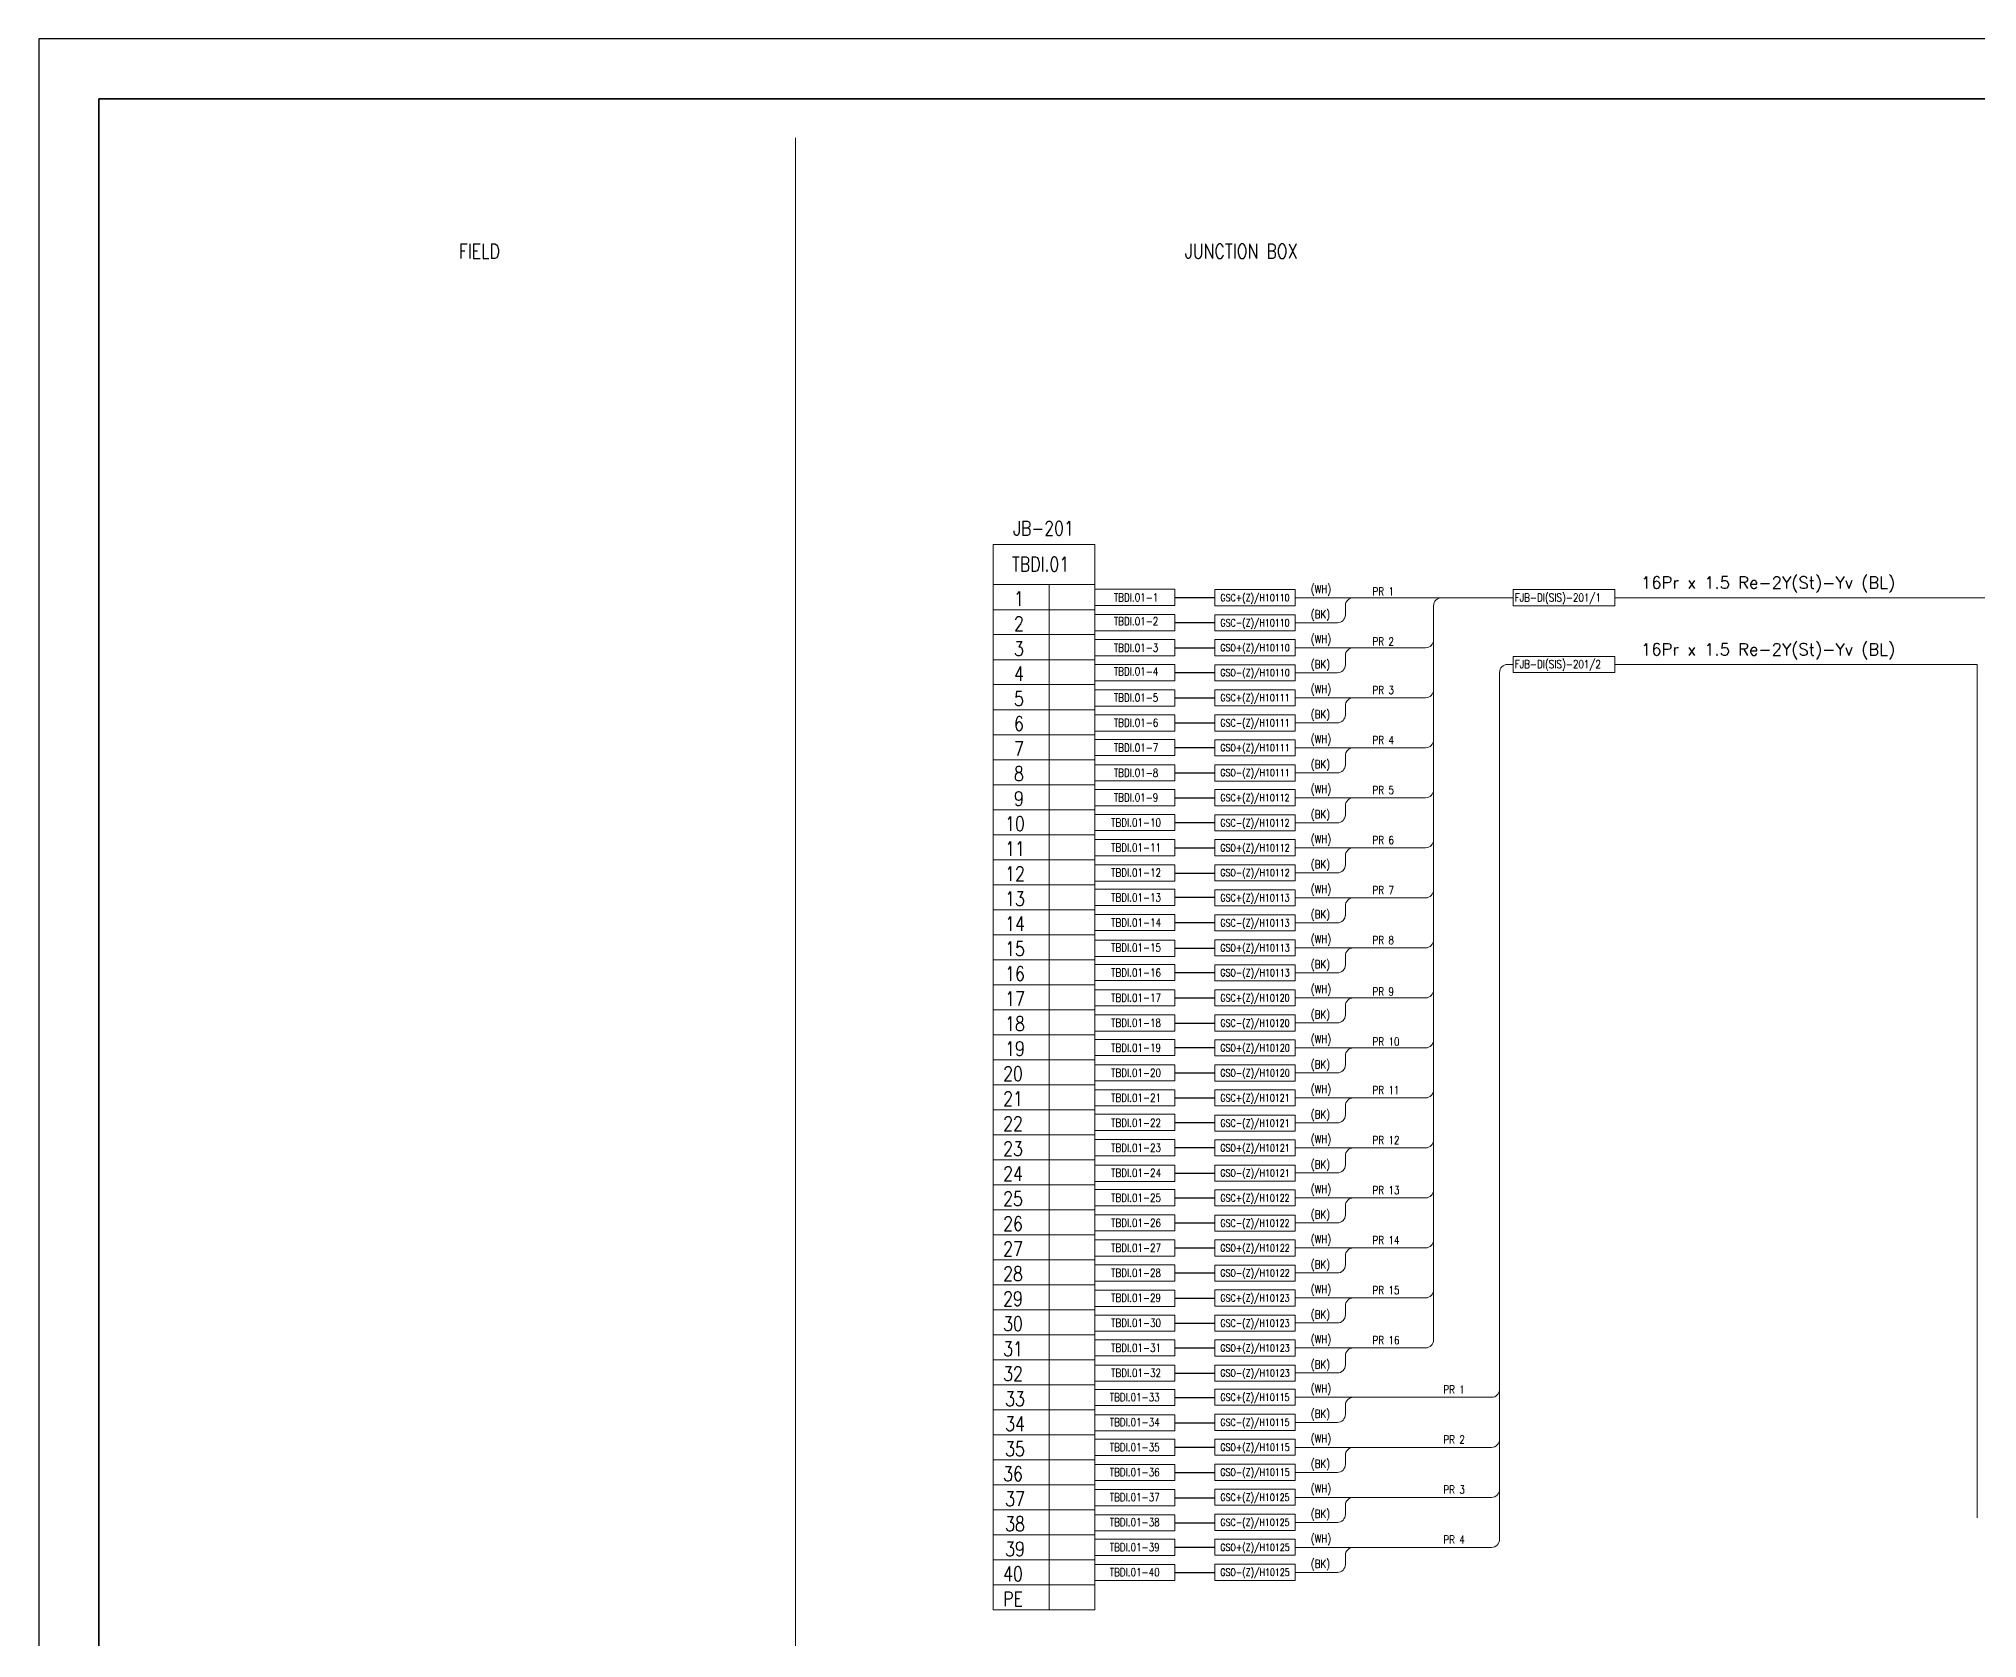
# Model space of a CAD drawing. Header units: millimetres. Extents: x -14942 to 24072, y -50285 to 2207.
# Drawn here: x 1066.4 to 1308.6, y -5204.3 to -5004.4 of the extents above; entities that cross this region are included whole.
import ezdxf
from ezdxf.enums import TextEntityAlignment as Align

# ---------------------------------------------------------------- set-up
doc = ezdxf.new("R2010")
doc.units = ezdxf.units.MM
doc.header["$MEASUREMENT"] = 0
doc.layers.get('0').update_dxf_attribs({"linetype": 'CONTINUOUS'})
for name, color, linetype in [('BEAM', 3, 'CONTINUOUS'), ('INSTRUMENT', 1, 'CONTINUOUS'), ('TEXT', 2, 'CONTINUOUS')]:
    doc.layers.add(name, color=color, linetype=linetype)
doc.styles.add('ROMANS', font='romans')

# ---------------------------------------------------------------- blocks, each defined once
blk = doc.blocks.new('FJB')
at = {"color": 7}
blk.add_lwpolyline([(0, 0), (0, 292.5), (-423, 292.5), (-423, 0)], close=True, dxfattribs=at)
blk.add_lwpolyline([(-415.5, 285), (-4.5, 285), (-4.5, 38.01), (-415.5, 38.01)], close=True)
at = {"color": 3}
blk.add_lwpolyline([(-4.5, 7.5), (-4.5, 285), (-415.5, 285), (-415.5, 7.5)], close=True, dxfattribs=at)

msp = doc.modelspace()

# ---------------------------------------------------------------- linework, layer by layer
at = {"layer": 'BEAM', "color": 7, "lineweight": 13, "ltscale": 0.3}
msp.add_line((1160.92, -5247.49), (1160.92, -5016.74), dxfattribs=at)
at = {"layer": 'INSTRUMENT', "color": 7, "lineweight": 13}
for p, q in [((1185.61, -5069.47), (1185.61, -5200.72)), ((1198.31, -5069.47), (1198.31, -5200.72)), ((1185.61, -5072.59), (1198.31, -5072.59)), ((1192.63, -5072.59), (1192.63, -5200.72)), ((1223.36, -5074.23), (1235.98, -5074.23)), ((1235.98, -5074.23), (1250.6, -5074.23)), ((1263.31, -5074.22), (1338.25, -5074.22)), ((1198.31, -5075.72), (1185.61, -5075.72)), ((1229.63, -5076.36), (1229.63, -5075.23)), ((1240.65, -5075.23), (1240.65, -5116.98)), ((1185.61, -5078.84), (1198.31, -5078.84)), ((1198.31, -5078.84), (1185.61, -5078.84)), ((1223.36, -5077.36), (1228.63, -5077.36)), ((1223.36, -5080.48), (1239.65, -5080.48)), ((1229.63, -5082.61), (1229.63, -5081.48)), ((1198.31, -5081.97), (1185.61, -5081.97)), ((1223.36, -5083.61), (1228.63, -5083.61)), ((1248.9, -5129.4), (1248.9, -5083.56)), ((1249.9, -5082.56), (1250.6, -5082.56)), ((1263.31, -5082.56), (1308.58, -5082.56)), ((1308.58, -5189.22), (1308.58, -5082.56)), ((1185.61, -5085.09), (1198.31, -5085.09)), ((1198.31, -5085.09), (1185.61, -5085.09)), ((1198.31, -5088.22), (1185.61, -5088.22)), ((1223.36, -5086.73), (1239.65, -5086.73)), ((1229.63, -5088.86), (1229.63, -5087.73)), ((1223.36, -5089.86), (1228.63, -5089.86)), ((1198.31, -5091.34), (1185.61, -5091.34)), ((1185.61, -5091.34), (1198.31, -5091.34)), ((1223.36, -5092.98), (1239.65, -5092.98)), ((1198.31, -5094.47), (1185.61, -5094.47)), ((1229.63, -5095.11), (1229.63, -5093.98)), ((1185.61, -5097.59), (1198.31, -5097.59)), ((1198.31, -5097.59), (1185.61, -5097.59)), ((1223.36, -5096.11), (1228.63, -5096.11)), ((1198.31, -5100.72), (1185.61, -5100.72)), ((1223.36, -5099.23), (1239.65, -5099.23)), ((1229.63, -5101.36), (1229.63, -5100.23)), ((1223.36, -5102.36), (1228.63, -5102.36)), ((1198.31, -5103.84), (1185.61, -5103.84)), ((1185.61, -5103.84), (1198.31, -5103.84)), ((1223.36, -5105.48), (1239.65, -5105.48)), ((1198.31, -5106.97), (1185.61, -5106.97)), ((1229.63, -5107.61), (1229.63, -5106.48)), ((1198.31, -5110.09), (1185.61, -5110.09)), ((1185.61, -5110.09), (1198.31, -5110.09)), ((1223.36, -5108.61), (1228.63, -5108.61)), ((1223.36, -5111.73), (1239.65, -5111.73)), ((1229.63, -5113.86), (1229.63, -5112.73)), ((1198.31, -5113.22), (1185.61, -5113.22)), ((1223.36, -5114.86), (1228.63, -5114.86)), ((1185.61, -5116.34), (1198.31, -5116.34)), ((1198.31, -5116.34), (1185.61, -5116.34)), ((1240.65, -5116.98), (1240.65, -5166.98)), ((1185.61, -5119.47), (1198.31, -5119.47)), ((1198.31, -5119.47), (1185.61, -5119.47)), ((1223.36, -5117.98), (1239.65, -5117.98)), ((1229.63, -5120.11), (1229.63, -5118.98)), ((1185.61, -5122.59), (1198.31, -5122.59)), ((1198.31, -5122.59), (1185.61, -5122.59)), ((1223.36, -5121.11), (1228.63, -5121.11)), ((1223.36, -5124.23), (1235.98, -5124.23)), ((1223.36, -5124.23), (1239.65, -5124.23)), ((1198.31, -5125.72), (1185.61, -5125.72)), ((1223.36, -5127.36), (1228.63, -5127.36)), ((1229.63, -5126.36), (1229.63, -5125.23)), ((1185.61, -5128.84), (1198.31, -5128.84)), ((1198.31, -5128.84), (1185.61, -5128.84)), ((1248.9, -5191.9), (1248.9, -5129.4)), ((1198.31, -5131.97), (1185.61, -5131.97)), ((1223.36, -5130.48), (1239.65, -5130.48)), ((1229.63, -5132.61), (1229.63, -5131.48)), ((1223.36, -5133.61), (1228.63, -5133.61)), ((1185.61, -5135.09), (1198.31, -5135.09)), ((1198.31, -5135.09), (1185.61, -5135.09)), ((1223.36, -5136.73), (1239.65, -5136.73)), ((1198.31, -5138.22), (1185.61, -5138.22)), ((1229.63, -5138.86), (1229.63, -5137.73)), ((1198.31, -5141.34), (1185.61, -5141.34)), ((1185.61, -5141.34), (1198.31, -5141.34)), ((1223.36, -5139.86), (1228.63, -5139.86)), ((1198.31, -5144.47), (1185.61, -5144.47)), ((1223.36, -5142.98), (1239.65, -5142.98)), ((1229.63, -5145.11), (1229.63, -5143.98)), ((1223.36, -5146.11), (1228.63, -5146.11)), ((1185.61, -5147.59), (1198.31, -5147.59)), ((1198.31, -5147.59), (1185.61, -5147.59)), ((1223.36, -5149.23), (1239.65, -5149.23)), ((1198.31, -5150.72), (1185.61, -5150.72)), ((1229.63, -5151.36), (1229.63, -5150.23)), ((1198.31, -5153.84), (1185.61, -5153.84)), ((1185.61, -5153.84), (1198.31, -5153.84)), ((1223.36, -5152.36), (1228.63, -5152.36)), ((1223.36, -5155.48), (1239.65, -5155.48)), ((1229.63, -5157.61), (1229.63, -5156.48)), ((1198.31, -5156.97), (1185.61, -5156.97)), ((1223.36, -5158.61), (1228.63, -5158.61)), ((1198.31, -5160.09), (1185.61, -5160.09)), ((1185.61, -5160.09), (1198.31, -5160.09)), ((1198.31, -5163.22), (1185.61, -5163.22)), ((1223.36, -5161.73), (1239.65, -5161.73)), ((1229.63, -5163.86), (1229.63, -5162.73)), ((1223.36, -5164.86), (1228.63, -5164.86)), ((1185.61, -5166.34), (1198.31, -5166.34)), ((1198.31, -5166.34), (1185.61, -5166.34)), ((1223.36, -5167.98), (1239.65, -5167.98)), ((1185.61, -5169.47), (1198.31, -5169.47)), ((1198.31, -5169.47), (1185.61, -5169.47)), ((1223.36, -5171.11), (1228.63, -5171.11)), ((1229.63, -5170.11), (1229.63, -5168.98)), ((1185.61, -5172.59), (1198.31, -5172.59)), ((1198.31, -5172.59), (1185.61, -5172.59)), ((1185.61, -5172.59), (1198.31, -5172.59)), ((1198.31, -5172.59), (1185.61, -5172.59)), ((1185.61, -5172.59), (1198.31, -5172.59)), ((1198.31, -5172.59), (1185.61, -5172.59)), ((1185.61, -5172.59), (1198.31, -5172.59)), ((1198.31, -5172.59), (1185.61, -5172.59)), ((1185.61, -5172.59), (1198.31, -5172.59)), ((1198.31, -5172.59), (1185.61, -5172.59)), ((1185.61, -5172.59), (1198.31, -5172.59)), ((1198.31, -5172.59), (1185.61, -5172.59)), ((1198.31, -5175.72), (1185.61, -5175.72)), ((1198.31, -5175.72), (1185.61, -5175.72)), ((1223.36, -5174.15), (1247.9, -5174.15)), ((1229.63, -5176.28), (1229.63, -5175.15)), ((1223.36, -5177.28), (1228.63, -5177.28)), ((1198.31, -5178.84), (1185.61, -5178.84)), ((1185.61, -5178.84), (1198.31, -5178.84)), ((1223.36, -5180.4), (1247.9, -5180.4)), ((1198.31, -5181.97), (1185.61, -5181.97)), ((1229.63, -5182.53), (1229.63, -5181.4)), ((1198.31, -5185.09), (1185.61, -5185.09)), ((1185.61, -5185.09), (1198.31, -5185.09)), ((1198.31, -5185.09), (1185.61, -5185.09)), ((1185.61, -5185.09), (1198.31, -5185.09)), ((1198.31, -5185.09), (1185.61, -5185.09)), ((1185.61, -5185.09), (1198.31, -5185.09)), ((1198.31, -5185.09), (1185.61, -5185.09)), ((1185.61, -5185.09), (1198.31, -5185.09)), ((1198.31, -5185.09), (1185.61, -5185.09)), ((1185.61, -5185.09), (1198.31, -5185.09)), ((1198.31, -5185.09), (1185.61, -5185.09)), ((1185.61, -5185.09), (1198.31, -5185.09)), ((1198.31, -5185.09), (1185.61, -5185.09)), ((1185.61, -5185.09), (1198.31, -5185.09)), ((1198.31, -5185.09), (1185.61, -5185.09)), ((1223.36, -5183.53), (1228.63, -5183.53)), ((1223.36, -5186.65), (1247.9, -5186.65)), ((1229.63, -5188.78), (1229.63, -5187.65)), ((1198.31, -5188.22), (1185.61, -5188.22)), ((1198.31, -5188.22), (1185.61, -5188.22)), ((1223.36, -5189.78), (1228.63, -5189.78)), ((1198.31, -5191.34), (1185.61, -5191.34)), ((1185.61, -5191.34), (1198.31, -5191.34)), ((1223.36, -5192.9), (1247.9, -5192.9)), ((1198.31, -5194.47), (1185.61, -5194.47)), ((1229.63, -5195.03), (1229.63, -5193.9)), ((1198.31, -5197.59), (1185.61, -5197.59)), ((1185.61, -5197.59), (1198.31, -5197.59)), ((1198.31, -5197.59), (1185.61, -5197.59)), ((1198.31, -5197.59), (1185.61, -5197.59)), ((1223.36, -5196.03), (1228.63, -5196.03)), ((1198.31, -5200.72), (1185.61, -5200.72))]:
    msp.add_line(p, q, dxfattribs=at)
at = {"layer": 'INSTRUMENT', "color": 7}
for p, q in [((1208.34, -5074.18), (1213.33, -5074.18)), ((1208.34, -5077.34), (1213.33, -5077.34)), ((1208.34, -5080.47), (1213.33, -5080.47)), ((1208.34, -5083.59), (1213.33, -5083.59)), ((1208.34, -5086.75), (1213.33, -5086.75)), ((1208.34, -5089.88), (1213.33, -5089.88)), ((1208.34, -5092.95), (1213.33, -5092.95)), ((1208.34, -5096.11), (1213.33, -5096.11)), ((1208.34, -5099.22), (1213.33, -5099.22)), ((1208.34, -5102.31), (1213.33, -5102.31)), ((1208.34, -5105.47), (1213.33, -5105.47)), ((1208.34, -5108.63), (1213.33, -5108.63)), ((1208.34, -5111.66), (1213.33, -5111.66)), ((1208.34, -5114.82), (1213.33, -5114.82)), ((1208.34, -5118.04), (1213.33, -5118.04)), ((1208.34, -5121.07), (1213.33, -5121.07)), ((1208.34, -5124.23), (1213.33, -5124.23)), ((1208.34, -5127.38), (1213.33, -5127.38)), ((1208.34, -5130.43), (1213.33, -5130.43)), ((1208.34, -5133.59), (1213.33, -5133.59)), ((1208.34, -5136.73), (1213.33, -5136.73)), ((1208.34, -5139.79), (1213.33, -5139.79)), ((1208.34, -5142.95), (1213.33, -5142.95)), ((1208.34, -5146.15), (1213.33, -5146.15)), ((1208.34, -5149.2), (1213.33, -5149.2)), ((1208.34, -5152.36), (1213.33, -5152.36)), ((1208.34, -5155.48), (1213.33, -5155.48)), ((1208.34, -5158.61), (1213.33, -5158.61)), ((1208.34, -5161.77), (1213.33, -5161.77)), ((1208.34, -5164.88), (1213.33, -5164.88)), ((1208.34, -5167.97), (1213.33, -5167.97)), ((1208.34, -5171.13), (1213.33, -5171.13)), ((1208.34, -5174.19), (1213.33, -5174.19)), ((1208.34, -5177.33), (1213.33, -5177.33)), ((1208.34, -5180.39), (1213.33, -5180.39)), ((1208.34, -5183.54), (1213.33, -5183.54)), ((1208.34, -5186.69), (1213.33, -5186.69)), ((1208.34, -5189.83), (1213.33, -5189.83)), ((1208.34, -5192.89), (1213.33, -5192.89)), ((1208.34, -5196.04), (1213.33, -5196.04))]:
    msp.add_line(p, q, dxfattribs=at)
at = {"layer": 'INSTRUMENT', "color": 7, "lineweight": 13}
for points in [[(1073.88, -5011.87), (1484.88, -5011.87), (1484.88, -5258.86), (1073.88, -5258.86)], [(1185.61, -5072.59), (1198.31, -5072.59), (1198.31, -5067.59), (1185.61, -5067.59)], [(1198.31, -5073.17), (1208.34, -5073.17), (1208.34, -5075.19), (1198.31, -5075.19)], [(1213.33, -5073.21), (1223.36, -5073.21), (1223.36, -5075.22), (1213.33, -5075.22)], [(1250.6, -5073.21), (1263.31, -5073.21), (1263.31, -5075.22), (1250.6, -5075.22)], [(1198.31, -5076.33), (1208.34, -5076.33), (1208.34, -5078.35), (1198.31, -5078.35)], [(1213.33, -5076.35), (1223.36, -5076.35), (1223.36, -5078.37), (1213.33, -5078.37)], [(1198.31, -5079.46), (1208.34, -5079.46), (1208.34, -5081.47), (1198.31, -5081.47)], [(1213.33, -5079.46), (1223.36, -5079.46), (1223.36, -5081.47), (1213.33, -5081.47)], [(1198.31, -5082.58), (1208.34, -5082.58), (1208.34, -5084.6), (1198.31, -5084.6)], [(1213.33, -5082.6), (1223.36, -5082.6), (1223.36, -5084.62), (1213.33, -5084.62)], [(1250.6, -5081.55), (1263.31, -5081.55), (1263.31, -5083.57), (1250.6, -5083.57)], [(1198.31, -5085.74), (1208.34, -5085.74), (1208.34, -5087.76), (1198.31, -5087.76)], [(1213.33, -5085.73), (1223.36, -5085.73), (1223.36, -5087.74), (1213.33, -5087.74)], [(1198.31, -5088.87), (1208.34, -5088.87), (1208.34, -5090.89), (1198.31, -5090.89)], [(1213.33, -5088.87), (1223.36, -5088.87), (1223.36, -5090.89), (1213.33, -5090.89)], [(1198.31, -5091.94), (1208.34, -5091.94), (1208.34, -5093.96), (1198.31, -5093.96)], [(1213.33, -5091.98), (1223.36, -5091.98), (1223.36, -5093.99), (1213.33, -5093.99)], [(1198.31, -5095.1), (1208.34, -5095.1), (1208.34, -5097.12), (1198.31, -5097.12)], [(1213.33, -5095.12), (1223.36, -5095.12), (1223.36, -5097.14), (1213.33, -5097.14)], [(1198.31, -5098.21), (1208.34, -5098.21), (1208.34, -5100.22), (1198.31, -5100.22)], [(1213.33, -5098.21), (1223.36, -5098.21), (1223.36, -5100.22), (1213.33, -5100.22)], [(1198.31, -5101.3), (1208.34, -5101.3), (1208.34, -5103.32), (1198.31, -5103.32)], [(1213.33, -5101.35), (1223.36, -5101.35), (1223.36, -5103.37), (1213.33, -5103.37)], [(1198.31, -5104.46), (1208.34, -5104.46), (1208.34, -5106.48), (1198.31, -5106.48)], [(1213.33, -5104.46), (1223.36, -5104.46), (1223.36, -5106.47), (1213.33, -5106.47)], [(1198.31, -5107.62), (1208.34, -5107.62), (1208.34, -5109.64), (1198.31, -5109.64)], [(1213.33, -5107.6), (1223.36, -5107.6), (1223.36, -5109.62), (1213.33, -5109.62)], [(1198.31, -5110.65), (1208.34, -5110.65), (1208.34, -5112.67), (1198.31, -5112.67)], [(1213.33, -5110.71), (1223.36, -5110.71), (1223.36, -5112.72), (1213.33, -5112.72)], [(1198.31, -5113.81), (1208.34, -5113.81), (1208.34, -5115.83), (1198.31, -5115.83)], [(1213.33, -5113.85), (1223.36, -5113.85), (1223.36, -5115.87), (1213.33, -5115.87)], [(1198.31, -5117.03), (1208.34, -5117.03), (1208.34, -5119.05), (1198.31, -5119.05)], [(1213.33, -5116.96), (1223.36, -5116.96), (1223.36, -5118.97), (1213.33, -5118.97)], [(1198.31, -5120.06), (1208.34, -5120.06), (1208.34, -5122.08), (1198.31, -5122.08)], [(1213.33, -5120.1), (1223.36, -5120.1), (1223.36, -5122.12), (1213.33, -5122.12)], [(1198.31, -5123.22), (1208.34, -5123.22), (1208.34, -5125.24), (1198.31, -5125.24)], [(1213.33, -5123.23), (1223.36, -5123.23), (1223.36, -5125.24), (1213.33, -5125.24)], [(1198.31, -5126.37), (1208.34, -5126.37), (1208.34, -5128.39), (1198.31, -5128.39)], [(1213.33, -5126.37), (1223.36, -5126.37), (1223.36, -5128.39), (1213.33, -5128.39)], [(1198.31, -5129.42), (1208.34, -5129.42), (1208.34, -5131.44), (1198.31, -5131.44)], [(1213.33, -5129.48), (1223.36, -5129.48), (1223.36, -5131.49), (1213.33, -5131.49)], [(1198.31, -5132.58), (1208.34, -5132.58), (1208.34, -5134.6), (1198.31, -5134.6)], [(1213.33, -5132.62), (1223.36, -5132.62), (1223.36, -5134.64), (1213.33, -5134.64)], [(1198.31, -5135.73), (1208.34, -5135.73), (1208.34, -5137.74), (1198.31, -5137.74)], [(1213.33, -5135.73), (1223.36, -5135.73), (1223.36, -5137.74), (1213.33, -5137.74)], [(1198.31, -5138.78), (1208.34, -5138.78), (1208.34, -5140.8), (1198.31, -5140.8)], [(1213.33, -5138.87), (1223.36, -5138.87), (1223.36, -5140.89), (1213.33, -5140.89)], [(1198.31, -5141.94), (1208.34, -5141.94), (1208.34, -5143.96), (1198.31, -5143.96)], [(1213.33, -5141.98), (1223.36, -5141.98), (1223.36, -5143.99), (1213.33, -5143.99)], [(1198.31, -5145.14), (1208.34, -5145.14), (1208.34, -5147.16), (1198.31, -5147.16)], [(1213.33, -5145.12), (1223.36, -5145.12), (1223.36, -5147.14), (1213.33, -5147.14)], [(1198.31, -5148.19), (1208.34, -5148.19), (1208.34, -5150.21), (1198.31, -5150.21)], [(1213.33, -5148.23), (1223.36, -5148.23), (1223.36, -5150.24), (1213.33, -5150.24)], [(1198.31, -5151.35), (1208.34, -5151.35), (1208.34, -5153.36), (1198.31, -5153.36)], [(1213.33, -5151.37), (1223.36, -5151.37), (1223.36, -5153.39), (1213.33, -5153.39)], [(1198.31, -5154.48), (1208.34, -5154.48), (1208.34, -5156.49), (1198.31, -5156.49)], [(1213.33, -5154.48), (1223.36, -5154.48), (1223.36, -5156.49), (1213.33, -5156.49)], [(1198.31, -5157.6), (1208.34, -5157.6), (1208.34, -5159.62), (1198.31, -5159.62)], [(1213.33, -5157.62), (1223.36, -5157.62), (1223.36, -5159.64), (1213.33, -5159.64)], [(1198.31, -5160.76), (1208.34, -5160.76), (1208.34, -5162.78), (1198.31, -5162.78)], [(1213.33, -5160.73), (1223.36, -5160.73), (1223.36, -5162.74), (1213.33, -5162.74)], [(1198.31, -5163.87), (1208.34, -5163.87), (1208.34, -5165.89), (1198.31, -5165.89)], [(1213.33, -5163.87), (1223.36, -5163.87), (1223.36, -5165.89), (1213.33, -5165.89)], [(1198.31, -5166.96), (1208.34, -5166.96), (1208.34, -5168.98), (1198.31, -5168.98)], [(1213.33, -5166.98), (1223.36, -5166.98), (1223.36, -5168.99), (1213.33, -5168.99)], [(1198.31, -5170.12), (1208.34, -5170.12), (1208.34, -5172.14), (1198.31, -5172.14)], [(1213.33, -5170.12), (1223.36, -5170.12), (1223.36, -5172.14), (1213.33, -5172.14)], [(1198.31, -5173.18), (1208.34, -5173.18), (1208.34, -5175.19), (1198.31, -5175.19)], [(1213.33, -5173.13), (1223.36, -5173.13), (1223.36, -5175.14), (1213.33, -5175.14)], [(1198.31, -5176.32), (1208.34, -5176.32), (1208.34, -5178.34), (1198.31, -5178.34)], [(1213.33, -5176.27), (1223.36, -5176.27), (1223.36, -5178.29), (1213.33, -5178.29)], [(1198.31, -5179.38), (1208.34, -5179.38), (1208.34, -5181.4), (1198.31, -5181.4)], [(1213.33, -5179.38), (1223.36, -5179.38), (1223.36, -5181.39), (1213.33, -5181.39)], [(1198.31, -5182.54), (1208.34, -5182.54), (1208.34, -5184.55), (1198.31, -5184.55)], [(1213.33, -5182.52), (1223.36, -5182.52), (1223.36, -5184.54), (1213.33, -5184.54)], [(1213.33, -5185.63), (1223.36, -5185.63), (1223.36, -5187.64), (1213.33, -5187.64)], [(1198.31, -5185.68), (1208.34, -5185.68), (1208.34, -5187.69), (1198.31, -5187.69)], [(1198.31, -5188.82), (1208.34, -5188.82), (1208.34, -5190.84), (1198.31, -5190.84)], [(1213.33, -5188.77), (1223.36, -5188.77), (1223.36, -5190.79), (1213.33, -5190.79)], [(1198.31, -5191.88), (1208.34, -5191.88), (1208.34, -5193.9), (1198.31, -5193.9)], [(1213.33, -5191.88), (1223.36, -5191.88), (1223.36, -5193.89), (1213.33, -5193.89)], [(1198.31, -5195.04), (1208.34, -5195.04), (1208.34, -5197.05), (1198.31, -5197.05)], [(1213.33, -5195.02), (1223.36, -5195.02), (1223.36, -5197.04), (1213.33, -5197.04)]]:
    msp.add_lwpolyline(points, close=True, dxfattribs=at)
for centre, start, end in [((1230.63, -5075.23), 90, 180), ((1241.65, -5075.23), 90, 180), ((1228.63, -5076.36), 270, 0), ((1230.63, -5081.48), 90, 180), ((1239.65, -5079.48), 270, 0), ((1228.63, -5082.61), 270, 0), ((1249.9, -5083.56), 90, 180), ((1239.65, -5085.73), 270, 0), ((1230.63, -5087.73), 90, 180), ((1228.63, -5088.86), 270, 0), ((1230.63, -5093.98), 90, 180), ((1239.65, -5091.98), 270, 0), ((1228.63, -5095.11), 270, 0), ((1239.65, -5098.23), 270, 0), ((1230.63, -5100.23), 90, 180), ((1228.63, -5101.36), 270, 0), ((1230.63, -5106.48), 90, 180), ((1239.65, -5104.48), 270, 0), ((1228.63, -5107.61), 270, 0), ((1230.63, -5112.73), 90, 180), ((1239.65, -5110.73), 270, 0), ((1228.63, -5113.86), 270, 0), ((1239.65, -5116.98), 270, 0), ((1228.63, -5120.11), 270, 0), ((1230.63, -5118.98), 90, 180), ((1230.63, -5125.23), 90, 180), ((1239.65, -5123.23), 270, 0), ((1228.63, -5126.36), 270, 0), ((1239.65, -5129.48), 270, 0), ((1230.63, -5131.48), 90, 180), ((1228.63, -5132.61), 270, 0), ((1230.63, -5137.73), 90, 180), ((1239.65, -5135.73), 270, 0), ((1228.63, -5138.86), 270, 0), ((1239.65, -5141.98), 270, 0), ((1230.63, -5143.98), 90, 180), ((1228.63, -5145.11), 270, 0), ((1230.63, -5150.23), 90, 180), ((1239.65, -5148.23), 270, 0), ((1228.63, -5151.36), 270, 0), ((1230.63, -5156.48), 90, 180), ((1239.65, -5154.48), 270, 0), ((1228.63, -5157.61), 270, 0), ((1239.65, -5160.73), 270, 0), ((1230.63, -5162.73), 90, 180), ((1228.63, -5163.86), 270, 0), ((1230.63, -5168.98), 90, 180), ((1239.65, -5166.98), 270, 0), ((1228.63, -5170.11), 270, 0), ((1247.9, -5173.15), 270, 0), ((1230.63, -5175.15), 90, 180), ((1228.63, -5176.28), 270, 0), ((1230.63, -5181.4), 90, 180), ((1247.9, -5179.4), 270, 0), ((1228.63, -5182.53), 270, 0), ((1247.9, -5185.65), 270, 0), ((1230.63, -5187.65), 90, 180), ((1228.63, -5188.78), 270, 0), ((1230.63, -5193.9), 90, 180), ((1247.9, -5191.9), 270, 0), ((1228.63, -5195.03), 270, 0)]:
    msp.add_arc(centre, 1, start, end, dxfattribs=at)

# ---------------------------------------------------------------- block references
msp.add_blockref('FJB', (1489.38, -5296.87), dxfattribs=at)

# ---------------------------------------------------------------- texts
at = {"layer": 'TEXT', "color": 7, "lineweight": 13, "style": 'ROMANS', "width": 0.8}
for s, height, p in [('FIELD', 1.8, (1118.86, -5031.82)), ('JUNCTION BOX', 1.8, (1209.58, -5031.82)), ('TBDI.01', 1.8, (1187.96, -5070.93)), ('1', 1.8, (1188.23, -5075.24)), ('(WH)', 1, (1225.32, -5073.64)), ('PR 1', 1, (1233.03, -5073.94)), ('FJB-DI(SIS)-201/1', 1, (1250.8, -5074.71)), ('2', 1.8, (1188.23, -5078.36)), ('(BK)', 1, (1225.32, -5076.79)), ('(WH)', 1, (1225.32, -5079.89)), ('3', 1.8, (1188.23, -5081.49)), ('PR 2', 1, (1233.03, -5080.19)), ('4', 1.8, (1188.23, -5084.61)), ('(BK)', 1, (1225.32, -5083.04)), ('FJB-DI(SIS)-201/2', 1, (1250.8, -5083.03)), ('5', 1.8, (1188.23, -5087.74)), ('(WH)', 1, (1225.32, -5086.14)), ('PR 3', 1, (1233.03, -5086.26)), ('(BK)', 1, (1225.32, -5089.29)), ('6', 1.8, (1188.23, -5090.86)), ('7', 1.8, (1188.23, -5093.99)), ('(WH)', 1, (1225.32, -5092.39)), ('PR 4', 1, (1233.03, -5092.51)), ('8', 1.8, (1188.23, -5097.11)), ('(BK)', 1, (1225.32, -5095.54)), ('9', 1.8, (1188.23, -5100.24)), ('(WH)', 1, (1225.32, -5098.64)), ('PR 5', 1, (1233.03, -5098.76)), ('(BK)', 1, (1225.32, -5101.79)), ('10', 1.8, (1187.12, -5103.36)), ('11', 1.8, (1187.12, -5106.49)), ('(WH)', 1, (1225.32, -5104.89)), ('PR 6', 1, (1233.03, -5105.01)), ('12', 1.8, (1187.12, -5109.61)), ('(BK)', 1, (1225.32, -5108.04)), ('(WH)', 1, (1225.32, -5111.14)), ('PR 7', 1, (1233.03, -5111.26)), ('13', 1.8, (1187.12, -5112.74)), ('14', 1.8, (1187.12, -5115.86)), ('(BK)', 1, (1225.32, -5114.29)), ('15', 1.8, (1187.12, -5118.99)), ('(WH)', 1, (1225.32, -5117.39)), ('PR 8', 1, (1233.03, -5117.51)), ('(BK)', 1, (1225.32, -5120.54)), ('16', 1.8, (1187.12, -5122.11)), ('(WH)', 1, (1225.32, -5123.64)), ('17', 1.8, (1187.12, -5125.24)), ('PR 9', 1, (1233.03, -5123.94)), ('18', 1.8, (1187.12, -5128.36)), ('(BK)', 1, (1225.32, -5126.79)), ('19', 1.8, (1187.12, -5131.49)), ('(WH)', 1, (1225.32, -5129.89)), ('PR 10', 1, (1233.03, -5130.19)), ('(BK)', 1, (1225.32, -5133.04)), ('20', 1.8, (1186.87, -5134.61)), ('21', 1.8, (1186.87, -5137.74)), ('(WH)', 1, (1225.32, -5136.14)), ('PR 11', 1, (1233.03, -5136.26)), ('22', 1.8, (1186.87, -5140.86)), ('(BK)', 1, (1225.32, -5139.29)), ('(WH)', 1, (1225.32, -5142.39)), ('PR 12', 1, (1233.03, -5142.51)), ('23', 1.8, (1186.87, -5143.99)), ('(BK)', 1, (1225.32, -5145.54)), ('24', 1.8, (1186.87, -5147.11)), ('25', 1.8, (1186.87, -5150.24)), ('(WH)', 1, (1225.32, -5148.64)), ('PR 13', 1, (1233.03, -5148.76)), ('26', 1.8, (1186.87, -5153.36)), ('(BK)', 1, (1225.32, -5151.79)), ('(WH)', 1, (1225.32, -5154.89)), ('PR 14', 1, (1233.03, -5155.01)), ('27', 1.8, (1186.87, -5156.49)), ('28', 1.8, (1186.87, -5159.61)), ('(BK)', 1, (1225.32, -5158.04)), ('29', 1.8, (1186.87, -5162.74)), ('(WH)', 1, (1225.32, -5161.14)), ('PR 15', 1, (1233.03, -5161.26)), ('(BK)', 1, (1225.32, -5164.29)), ('30', 1.8, (1186.87, -5165.86)), ('(WH)', 1, (1225.32, -5167.39)), ('31', 1.8, (1186.87, -5168.99)), ('PR 16', 1, (1233.03, -5167.51)), ('32', 1.8, (1186.87, -5172.11)), ('(BK)', 1, (1225.32, -5170.54)), ('33', 1.8, (1187.12, -5175.24)), ('(WH)', 1, (1225.32, -5173.56)), ('PR 1', 1, (1241.88, -5173.68)), ('(BK)', 1, (1225.32, -5176.71)), ('34', 1.8, (1187.12, -5178.36)), ('35', 1.8, (1187.12, -5181.49)), ('(WH)', 1, (1225.32, -5179.81)), ('PR 2', 1, (1241.88, -5179.93)), ('36', 1.8, (1186.87, -5184.61)), ('(BK)', 1, (1225.32, -5182.96)), ('(WH)', 1, (1225.32, -5186.06)), ('PR 3', 1, (1241.88, -5186.18)), ('37', 1.8, (1187.12, -5187.74)), ('(BK)', 1, (1225.32, -5189.21)), ('38', 1.8, (1187.12, -5190.86)), ('39', 1.8, (1187.12, -5193.99)), ('(WH)', 1, (1225.32, -5192.31)), ('PR 4', 1, (1241.88, -5192.43)), ('40', 1.8, (1186.87, -5197.11)), ('(BK)', 1, (1225.32, -5195.46)), ('PE', 1.8, (1186.87, -5200.24))]:
    msp.add_text(s, height=height, dxfattribs=at).set_placement(p)
for s, height, p in [('JB-201', 1.8, (1191.91, -5065.55)), ('TBDI.01-1', 1, (1203.48, -5074.19)), ('GSC+(Z)/H10110', 0.9, (1218.34, -5074.22)), ('TBDI.01-2', 1, (1203.48, -5077.16)), ('GSC-(Z)/H10110', 0.9, (1218.34, -5077.36)), ('TBDI.01-3', 1, (1203.48, -5080.47)), ('GSO+(Z)/H10110', 0.9, (1218.34, -5080.47)), ('TBDI.01-4', 1, (1203.48, -5083.44)), ('GSO-(Z)/H10110', 0.9, (1218.34, -5083.59)), ('TBDI.01-5', 1, (1203.48, -5086.71)), ('GSC+(Z)/H10111', 0.9, (1218.34, -5086.72)), ('TBDI.01-6', 1, (1203.48, -5089.85)), ('GSC-(Z)/H10111', 0.9, (1218.34, -5089.86)), ('TBDI.01-7', 1, (1203.48, -5092.96)), ('GSO+(Z)/H10111', 0.9, (1218.34, -5092.97)), ('TBDI.01-8', 1, (1203.48, -5096.1)), ('GSO-(Z)/H10111', 0.9, (1218.34, -5096.09)), ('TBDI.01-9', 1, (1203.48, -5099.19)), ('GSC+(Z)/H10112', 0.9, (1218.34, -5099.22)), ('TBDI.01-10', 1, (1203.48, -5102.33)), ('GSC-(Z)/H10112', 0.9, (1218.34, -5102.36)), ('TBDI.01-11', 1, (1203.48, -5105.44)), ('GSO+(Z)/H10112', 0.9, (1218.34, -5105.47)), ('TBDI.01-12', 1, (1203.48, -5108.58)), ('GSO-(Z)/H10112', 0.9, (1218.34, -5108.59)), ('TBDI.01-13', 1, (1203.48, -5111.69)), ('GSC+(Z)/H10113', 0.9, (1218.34, -5111.72)), ('TBDI.01-14', 1, (1203.48, -5114.83)), ('GSC-(Z)/H10113', 0.9, (1218.34, -5114.86)), ('TBDI.01-15', 1, (1203.48, -5117.94)), ('GSO+(Z)/H10113', 0.9, (1218.34, -5117.97)), ('TBDI.01-16', 1, (1203.48, -5121.08)), ('GSO-(Z)/H10113', 0.9, (1218.34, -5121.09)), ('TBDI.01-17', 1, (1203.48, -5124.21)), ('GSC+(Z)/H10120', 0.9, (1218.34, -5124.23)), ('TBDI.01-18', 1, (1203.48, -5127.35)), ('GSC-(Z)/H10120', 0.9, (1218.34, -5127.38)), ('GSO+(Z)/H10120', 0.9, (1218.34, -5130.48)), ('TBDI.01-19', 1, (1203.48, -5130.46)), ('TBDI.01-20', 1, (1203.48, -5133.6)), ('GSO-(Z)/H10120', 0.9, (1218.34, -5133.61)), ('TBDI.01-21', 1, (1203.48, -5136.71)), ('GSC+(Z)/H10121', 0.9, (1218.34, -5136.73)), ('TBDI.01-22', 1, (1203.48, -5139.85)), ('GSC-(Z)/H10121', 0.9, (1218.34, -5139.88)), ('TBDI.01-23', 1, (1203.48, -5142.96)), ('GSO+(Z)/H10121', 0.9, (1218.34, -5142.98)), ('TBDI.01-24', 1, (1203.48, -5146.1)), ('GSO-(Z)/H10121', 0.9, (1218.34, -5146.11)), ('TBDI.01-25', 1, (1203.48, -5149.21)), ('GSC+(Z)/H10122', 0.9, (1218.34, -5149.23)), ('TBDI.01-26', 1, (1203.48, -5152.35)), ('GSC-(Z)/H10122', 0.9, (1218.34, -5152.38)), ('TBDI.01-27', 1, (1203.48, -5155.46)), ('GSO+(Z)/H10122', 0.9, (1218.34, -5155.48)), ('TBDI.01-28', 1, (1203.48, -5158.6)), ('GSO-(Z)/H10122', 0.9, (1218.34, -5158.61)), ('TBDI.01-29', 1, (1203.48, -5161.71)), ('GSC+(Z)/H10123', 0.9, (1218.34, -5161.73)), ('TBDI.01-30', 1, (1203.48, -5164.85)), ('GSC-(Z)/H10123', 0.9, (1218.34, -5164.88)), ('TBDI.01-31', 1, (1203.48, -5167.96)), ('GSO+(Z)/H10123', 0.9, (1218.34, -5167.98)), ('TBDI.01-32', 1, (1203.48, -5171.1)), ('GSO-(Z)/H10123', 0.9, (1218.34, -5171.11)), ('GSC+(Z)/H10115', 0.9, (1218.34, -5174.14)), ('TBDI.01-33', 1, (1203.31, -5174.14)), ('TBDI.01-34', 1, (1203.31, -5177.26)), ('GSC-(Z)/H10115', 0.9, (1218.34, -5177.28)), ('TBDI.01-35', 1, (1203.31, -5180.39)), ('GSO+(Z)/H10115', 0.9, (1218.34, -5180.39)), ('TBDI.01-36', 1, (1203.31, -5183.51)), ('GSO-(Z)/H10115', 0.9, (1218.34, -5183.51)), ('TBDI.01-37', 1, (1203.31, -5186.64)), ('GSC+(Z)/H10125', 0.9, (1218.34, -5186.64)), ('TBDI.01-38', 1, (1203.31, -5189.76)), ('GSC-(Z)/H10125', 0.9, (1218.34, -5189.78)), ('TBDI.01-39', 1, (1203.31, -5192.89)), ('GSO+(Z)/H10125', 0.9, (1218.34, -5192.89)), ('TBDI.01-40', 1, (1203.31, -5196.01)), ('GSO-(Z)/H10125', 0.9, (1218.34, -5196.01))]:
    msp.add_text(s, height=height, dxfattribs=at).set_placement(p, align=Align.MIDDLE_CENTER)
at = {"layer": 'TEXT', "color": 7, "lineweight": 13, "style": 'ROMANS'}
for p in [(1266.57, -5073.09), (1266.57, -5081.43)]:
    msp.add_text('16Pr x 1.5 Re-2Y(St)-Yv (BL)', height=1.5, dxfattribs=at).set_placement(p)

doc.saveas('drawing.dxf')
